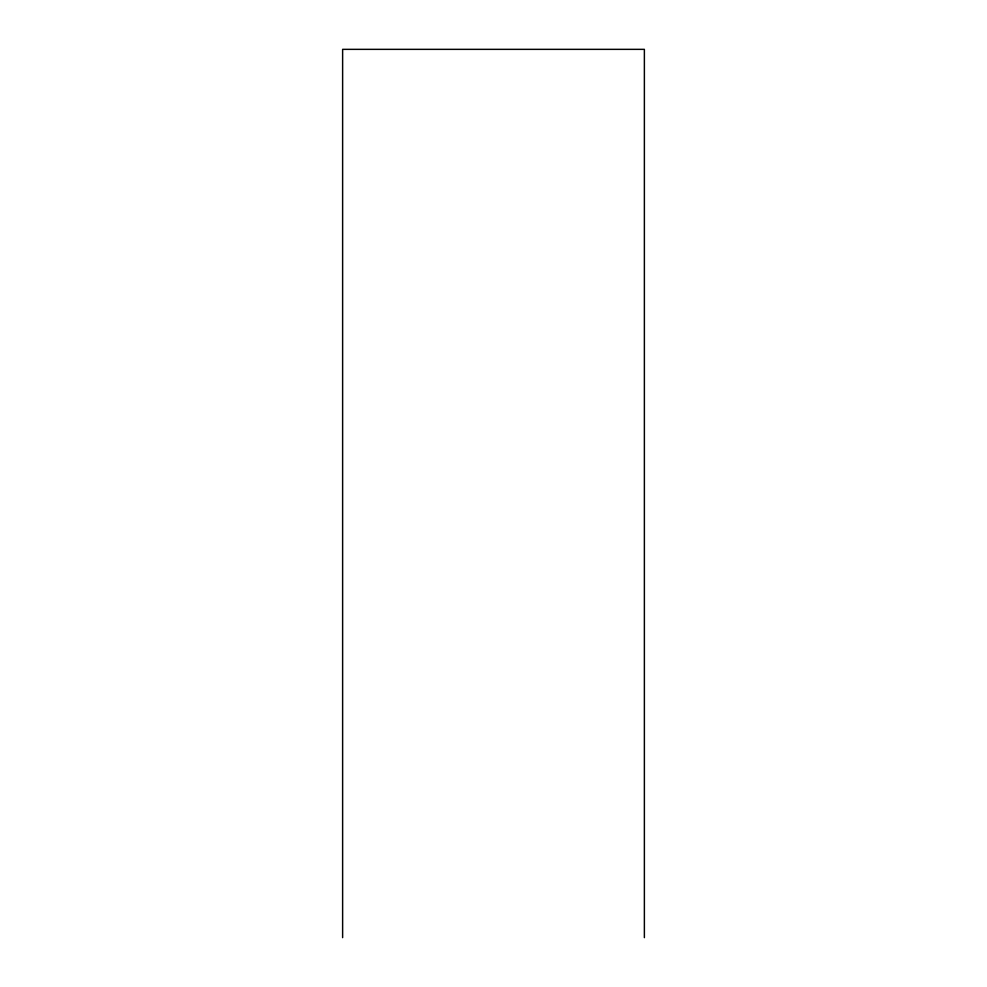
<?xml version="1.0" encoding="UTF-8"?>
<svg xmlns="http://www.w3.org/2000/svg" width="987" height="987" viewBox="0 0 987 987"><rect width="100%" height="100%" fill="white"/><g stroke="black" fill="none" stroke-linecap="round" stroke-linejoin="round"><path stroke-width="1.48" d="M644.375 937.65L644.375 49.35L342.625 49.35L342.625 937.65"/></g></svg>
